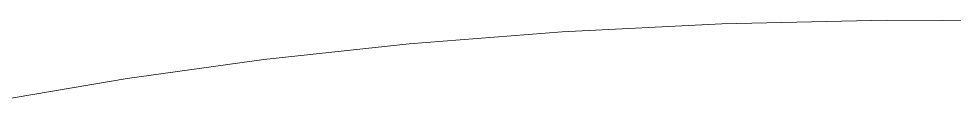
# Model space of a CAD drawing. Header units: inches. Extents: x 48 to 364, y 83 to 304.
# Drawn here: x 130.98 to 151.06, y 182.6 to 184.34 of the extents above; entities that cross this region are included whole.
import ezdxf

# ---------------------------------------------------------------- set-up
doc = ezdxf.new("R2010")
doc.units = ezdxf.units.IN
doc.header["$MEASUREMENT"] = 0
doc.layers.add('DIMS', color=7, linetype='Continuous')

# ---------------------------------------------------------------- blocks, each defined once
blk = doc.blocks.new('block 1504')
at = {"layer": 'DIMS', "color": 7, "lineweight": 18, "true_color": 0xffffff}
blk.add_lwpolyline([(130.475, 182.599), (133.309, 183.082)], dxfattribs=at)
blk = doc.blocks.new('block 1503')
at = {"layer": 'DIMS'}
blk.add_blockref('block 1504', (0, 0), dxfattribs=at)
blk = doc.blocks.new('block 1502')
at = {"layer": 'DIMS'}
blk.add_blockref('block 1503', (0, 0), dxfattribs=at)
blk = doc.blocks.new('block 1507')
at = {"layer": 'DIMS', "color": 7, "lineweight": 18, "true_color": 0xffffff}
blk.add_lwpolyline([(133.309, 183.082), (136.242, 183.488)], dxfattribs=at)
blk = doc.blocks.new('block 1506')
at = {"layer": 'DIMS'}
blk.add_blockref('block 1507', (0, 0), dxfattribs=at)
blk = doc.blocks.new('block 1505')
at = {"layer": 'DIMS'}
blk.add_blockref('block 1506', (0, 0), dxfattribs=at)
blk = doc.blocks.new('block 1510')
at = {"layer": 'DIMS', "color": 7, "lineweight": 18, "true_color": 0xffffff}
blk.add_lwpolyline([(136.242, 183.488), (139.362, 183.826)], dxfattribs=at)
blk = doc.blocks.new('block 1509')
at = {"layer": 'DIMS'}
blk.add_blockref('block 1510', (0, 0), dxfattribs=at)
blk = doc.blocks.new('block 1508')
at = {"layer": 'DIMS'}
blk.add_blockref('block 1509', (0, 0), dxfattribs=at)
blk = doc.blocks.new('block 1513')
at = {"layer": 'DIMS', "color": 7, "lineweight": 18, "true_color": 0xffffff}
blk.add_lwpolyline([(139.362, 183.826), (142.647, 184.087)], dxfattribs=at)
blk = doc.blocks.new('block 1512')
at = {"layer": 'DIMS'}
blk.add_blockref('block 1513', (0, 0), dxfattribs=at)
blk = doc.blocks.new('block 1511')
at = {"layer": 'DIMS'}
blk.add_blockref('block 1512', (0, 0), dxfattribs=at)
blk = doc.blocks.new('block 1516')
at = {"layer": 'DIMS', "color": 7, "lineweight": 18, "true_color": 0xffffff}
blk.add_lwpolyline([(142.647, 184.087), (146.071, 184.26)], dxfattribs=at)
blk = doc.blocks.new('block 1515')
at = {"layer": 'DIMS'}
blk.add_blockref('block 1516', (0, 0), dxfattribs=at)
blk = doc.blocks.new('block 1514')
at = {"layer": 'DIMS'}
blk.add_blockref('block 1515', (0, 0), dxfattribs=at)
blk = doc.blocks.new('block 1519')
at = {"layer": 'DIMS', "color": 7, "lineweight": 18, "true_color": 0xffffff}
blk.add_lwpolyline([(146.071, 184.26), (149.603, 184.34)], dxfattribs=at)
blk = doc.blocks.new('block 1518')
at = {"layer": 'DIMS'}
blk.add_blockref('block 1519', (0, 0), dxfattribs=at)
blk = doc.blocks.new('block 1517')
at = {"layer": 'DIMS'}
blk.add_blockref('block 1518', (0, 0), dxfattribs=at)
blk = doc.blocks.new('block 1522')
at = {"layer": 'DIMS', "color": 7, "lineweight": 18, "true_color": 0xffffff}
blk.add_lwpolyline([(149.603, 184.34), (153.205, 184.32)], dxfattribs=at)
blk = doc.blocks.new('block 1521')
at = {"layer": 'DIMS'}
blk.add_blockref('block 1522', (0, 0), dxfattribs=at)
blk = doc.blocks.new('block 1520')
at = {"layer": 'DIMS'}
blk.add_blockref('block 1521', (0, 0), dxfattribs=at)

msp = doc.modelspace()

# ---------------------------------------------------------------- block references
at = {"layer": 'DIMS'}
for name in ['block 1517', 'block 1520', 'block 1514', 'block 1511', 'block 1508', 'block 1505', 'block 1502']:
    msp.add_blockref(name, (0, 0), dxfattribs=at)

doc.saveas('drawing.dxf')
